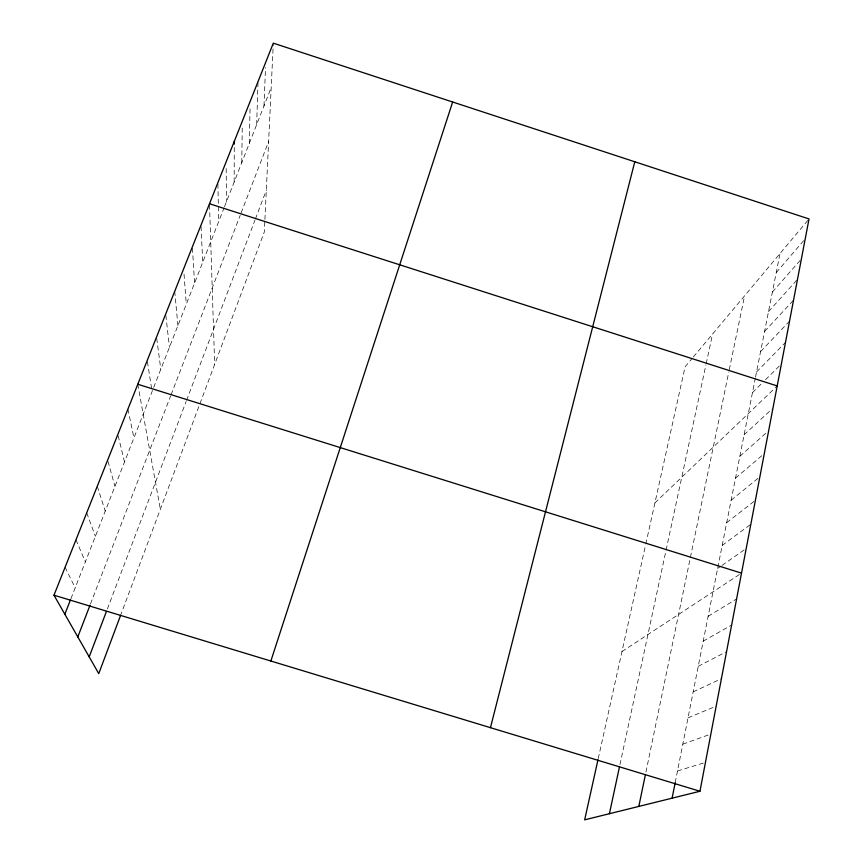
<?xml version="1.0" encoding="UTF-8"?>
<svg xmlns="http://www.w3.org/2000/svg" width="863" height="863" viewBox="0 0 863 863"><rect width="100%" height="100%" fill="white"/><g stroke="black" fill="none" stroke-linecap="round" stroke-linejoin="round"><path stroke-width="0.65" stroke-dasharray="4.32 3.24" d="M234.175 182.017L234.272 144.002M241.78 162.611L242.223 127.853M249.278 143.452L250.108 106.537M256.678 124.552L257.983 82.956M263.992 105.912L265.513 67.541M264.79 221.996L264.315 231.953L121.198 613.766M264.919 219.429L273.247 44.498M675.19 782.633L755.276 378.426M755.524 377.142L780.012 253.56M645.934 772.061L728.771 372.158M729.289 369.623L744.575 295.847M619.968 764.607L665.815 551.381M666.096 550.076L705.923 364.898M706.193 363.657L712.558 334.046M598.242 758.588L645.513 545.34M645.804 544.035L685.093 366.818L691.662 358.986M107.379 608.987L186.128 401.511M186.57 400.324L254.941 220.194M255.405 218.986L266.3 190.259M90.507 603.927L170.637 395.901M171.111 394.682L240.184 215.394M241.122 212.934L268.62 141.554M70.96 598.642L224.024 207.918M224.509 206.678L271.198 87.497M693.345 356.969L809.019 218.943M776.225 272.654L804.381 239.817M772.396 292.007L801.393 258.986M768.512 311.608L796.614 280.389M764.575 331.468L793.55 300.13M760.594 351.586L789.548 321.133M756.549 371.975L785.481 342.438M752.46 392.633L761.781 383.409M765.513 379.72L780.432 364.963M654.92 502.902L776.236 386.872M744.1 434.801L771.997 409.062M739.839 456.322L767.671 431.597M735.513 478.134L763.313 454.434M731.134 500.249L759.882 476.797M726.689 522.665L755.395 500.346M722.191 545.405L750.842 524.251M717.617 568.469L720.918 566.171M722.018 565.405L746.215 548.512M621.964 651.565L741.522 573.14M708.135 616.311L736.614 598.911M703.226 641.133L731.619 625.082M698.232 666.322L726.56 651.673M693.162 691.889L721.403 678.696M688.027 717.843L716.171 706.15M682.795 744.208L710.853 734.057M677.498 770.972L705.449 762.417M65.081 567.282L75.189 587.843M75.987 539.817L85.361 561.878M86.71 512.816L95.372 536.301M97.271 486.257L105.243 511.133M107.994 461.381L114.952 486.354M118.177 435.739L124.509 461.942M127.907 409.138L133.927 437.908M137.789 384.251L160.356 509.299M147.433 361.77L152.071 391.597M156.71 338.35L160.809 369.278M165.847 315.34L169.428 347.282M174.725 291.295L177.918 325.599M184.013 274.154L186.3 304.218M192.449 248.22L194.553 283.14M201.057 226.484L202.697 262.352M209.547 205.07L214.671 364.391M217.908 184.002L218.652 221.64M226.192 168.512L226.462 201.694"/><path stroke-width="1.29" d="M234.272 144.002L234.283 141.381M597.962 759.839L584.661 819.85L699.958 791.263L809.019 218.943L273.312 43.15L53.981 595.2L98.76 673.625L120.734 614.995M672.104 798.167L675.19 782.633M638.814 806.42L645.395 774.683M609.407 813.712L619.418 767.142M490.454 727.682L634.78 161.769M270.863 661.026L452.654 102.007M89.191 656.883L106.429 611.457M77.799 636.916L90.043 605.136M64.844 614.24L70.486 599.839M53.981 595.2L699.958 791.263M137.789 384.251L741.522 573.14M209.504 203.754L777.196 385.944"/></g></svg>
